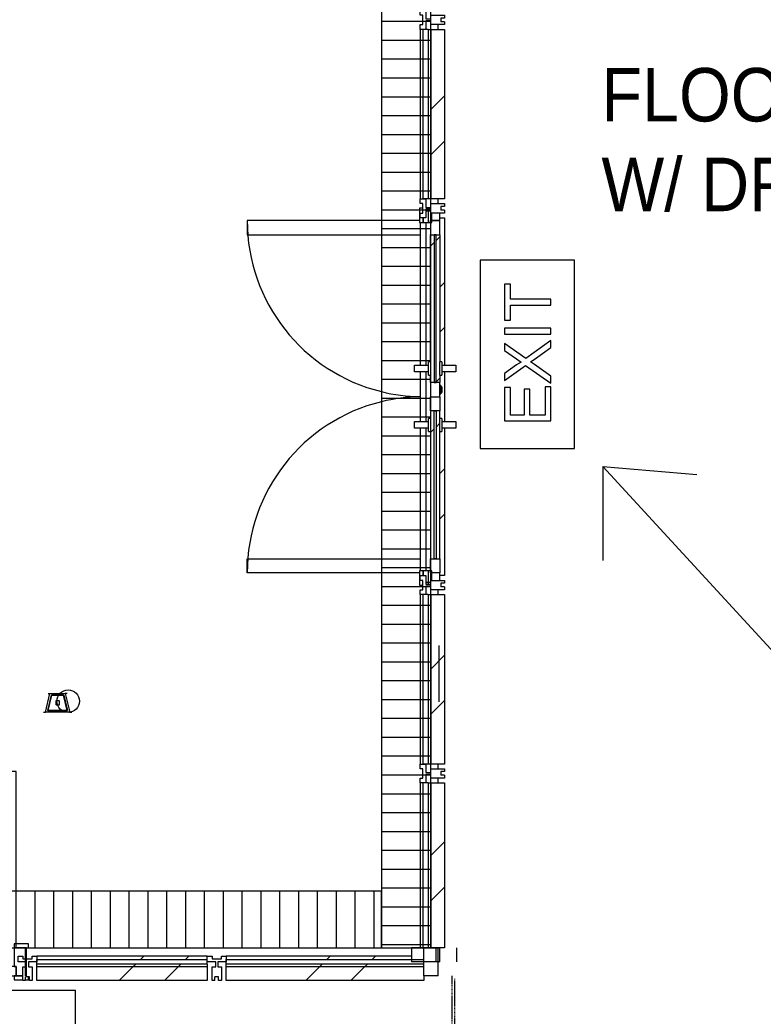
# Model space of a CAD drawing. Header units: millimetres. Extents: x 10569 to 232243, y -25347 to 80743.
# Drawn here: x 60919 to 64865, y 45419 to 50707 of the extents above; entities that cross this region are included whole.
import ezdxf

# ---------------------------------------------------------------- set-up
doc = ezdxf.new("R2010")
doc.units = ezdxf.units.MM
doc.linetypes.add('Hidden', pattern=[7.14375, 4.7625, -2.38125])
for name, color, linetype, lineweight in [('A-DETL', 90, 'Continuous', 9), ('A-DETL-GENF', 92, 'Continuous', 20), ('A-DETL-HDLN', 90, 'Hidden', 9), ('A-DETL-THIN', 151, 'Continuous', 9), ('A-DOOR', 31, 'Continuous', 20), ('A-DOOR-FRAM', 31, 'Continuous', 30), ('A-FLOR', 192, 'Continuous', 9), ('A-GENM', 13, 'Continuous', 20), ('A-GLAZ-CURT', 52, 'Continuous', 20), ('A-GLAZ-CWMG', 51, 'Continuous', 20), ('A-WALL', 113, 'Continuous', 20), ('G-ANNO-TEXT', 231, 'Continuous', 5)]:
    doc.layers.add(name, color=color, linetype=linetype, lineweight=lineweight)
doc.styles.add('Swis721 BT_6', font='swiss.ttf', dxfattribs={"width": 0.89, "height": 283.821263})
pattern_1 = [(45, (0, 0), (-494.975, 494.975), []), (45, (0, 750), (-494.975, 494.975), [])]
pattern_2 = [(45, (-59964.3, -45707.5), (-494.975, 494.975), []), (45, (-59964.3, -44957.5), (-494.975, 494.975), [])]
pattern_3 = [(315, (-48707.5, 63073.7), (494.975, 494.975), []), (315, (-47957.5, 63073.7), (494.975, 494.975), [])]

# ---------------------------------------------------------------- blocks, each defined once
blk = doc.blocks.new('Rectangular Mullion - DLN_75 x 150mm _WD_-STUR_ OPENING Corten-13948693-TENDER DRAFT G_F')
at = {"layer": 'A-GLAZ-CWMG', "lineweight": 15}
for p, q in [((0, 75), (-75, 75)), ((-75, 75), (-75, -75)), ((0, 75), (0, -75)), ((-75, -75), (-38.6, -75)), ((-38.6, -75), (0, -75))]:
    blk.add_line(p, q, dxfattribs=at)
blk = doc.blocks.new('System Panel - _DLN__12_12mm laminated clear glass-11282530-TENDER DRAFT G_F')
at = {"layer": 'A-GLAZ-CURT', "lineweight": 15}
for p, q in [((-525, 12.5), (525, 12.5)), ((-525, -12.5), (-525, 12.5)), ((525, -12.5), (525, 12.5)), ((525, -12.5), (-525, -12.5))]:
    blk.add_line(p, q, dxfattribs=at)
blk = doc.blocks.new('Rectangular Mullion - DLN_FRAME Corten-13948618-TENDER DRAFT G_F')
at = {"layer": 'A-GLAZ-CWMG', "lineweight": 9}
h = blk.add_hatch(dxfattribs=at)
h.set_pattern_fill('FP_3', color=256, style=0, pattern_type=2)
h.set_pattern_definition(pattern_1)
h.paths.add_polyline_path([(62839.3, 45720), (62998.7, 45720), (62998.7, 45737.5), (62014.3, 45737.5), (62014.3, 45720), (62160, 45720)], flags=0)
h = blk.add_hatch(dxfattribs=at)
h.set_pattern_fill('FP_3', color=256, style=0, pattern_type=2)
h.set_pattern_definition(pattern_1)
h.paths.add_polyline_path([(62839.3, 45680.5), (63064.3, 45680.5), (63064.3, 45695), (62014.3, 45695), (62014.3, 45680.5), (62160, 45680.5)], flags=0)
h = blk.add_hatch(dxfattribs=at)
h.set_pattern_fill('FP_2', color=256, style=0, pattern_type=2)
h.set_pattern_definition(pattern_1)
h.paths.add_polyline_path([(62160, 45607.5), (63064.3, 45607.5), (63064.3, 45680.5), (62014.3, 45680.5), (62014.3, 45607.5)], flags=0)
at = {"layer": 'A-GLAZ-CWMG', "lineweight": 15}
for p, q in [((62998.7, 45737.5), (62014.3, 45737.5)), ((62014.3, 45680.5), (62014.3, 45695)), ((62014.3, 45607.5), (62014.3, 45680.5)), ((63064.3, 45680.5), (62014.3, 45680.5)), ((63064.3, 45607.5), (62014.3, 45607.5)), ((63064.3, 45632.5), (63064.3, 45607.5))]:
    blk.add_line(p, q, dxfattribs=at)
blk = doc.blocks.new('Rectangular Mullion - DLN_FRAME Corten-13948620-TENDER DRAFT G_F')
at = {"layer": 'A-GLAZ-CWMG', "lineweight": 15}
for p, q in [((-10, 100), (-25, 100)), ((-25, 100), (-25, 27)), ((-10, 100), (-10, 80)), ((10, 80), (-10, 80)), ((25, 100), (10, 100)), ((10, 100), (10, 80)), ((25, 27), (25, 100)), ((-5, 0), (-50, 0)), ((-50, 0), (-50, -30)), ((-25, 27), (-5, 27)), ((-5, 27), (-5, 0)), ((5, 0), (5, 27)), ((5, 27), (25, 27)), ((50, 0), (5, 0)), ((50, -30), (50, 0)), ((-50, -30), (-25, -30)), ((-25, -30), (-25, -15)), ((-25, -15), (25, -15)), ((25, -15), (25, -30)), ((25, -30), (50, -30))]:
    blk.add_line(p, q, dxfattribs=at)
blk = doc.blocks.new('DLN-Double Door_X Corten - Double Glazing Door-1900 x 2800 _WH_-AUTO Corten-14010553-TENDER DRAFT G_F')
at = {"layer": 'A-DOOR', "lineweight": 9}
h = blk.add_hatch(dxfattribs=at)
h.set_pattern_fill('FP_4', color=256, style=0, pattern_type=2)
h.set_pattern_definition(pattern_2)
h.paths.add_polyline_path([(-75, -75), (-75, -55), (-860, -55), (-860, -75), (-115, -75)], flags=0)
h.paths.add_polyline_path([(-520.8, -45), (-75, -45), (-75, -25), (-860, -25), (-860, -45), (-545, -45)], flags=0)
h = blk.add_hatch(dxfattribs=at)
h.set_pattern_fill('FP_4', color=256, style=0, pattern_type=2)
h.set_pattern_definition(pattern_2)
h.paths.add_polyline_path([(860, -75), (860, -55), (75, -55), (75, -75), (655, -75)], flags=0)
h.paths.add_polyline_path([(860, -45), (860, -25), (75, -25), (75, -45), (655, -45)], flags=0)
at = {"layer": 'A-DOOR', "lineweight": 15}
for p, q in [((-935, 1010), (-860, 1010)), ((-935, 375), (-935, 1010)), ((-860, 1010), (-860, 375)), ((860, 1010), (860, 375)), ((935, 1010), (860, 1010)), ((935, 375), (935, 1010)), ((-935, 95), (-935, 375)), ((-860, 375), (-860, 75)), ((860, 375), (860, 75)), ((935, 95), (935, 375)), ((-860, 75), (-925, 75)), ((-167.5, 60), (-132.5, 60)), ((-167.5, -15), (-167.5, 60)), ((-132.5, 60), (-132.5, -15)), ((132.5, -15), (132.5, 60)), ((132.5, 60), (167.5, 60)), ((167.5, 60), (167.5, -15)), ((860, 75), (925, 75)), ((-935, -75), (-935, -25)), ((-935, -25), (-860, -25)), ((-185, -25), (-860, -25)), ((-860, -25), (-860, -75)), ((-860, -45), (-75, -45)), ((-860, -55), (-860, -45)), ((-185, -15), (-115, -15)), ((-185, -15), (-185, -25)), ((-115, -25), (-185, -25)), ((-115, -25), (-115, -15)), ((-75, -25), (-115, -25)), ((-75, -75), (-75, -25)), ((-75, -25), (0, -25)), ((-75, -45), (-75, -55)), ((0, -25), (0, -75)), ((75, -25), (0, -25)), ((0, -25), (0, -75)), ((75, -25), (115, -25)), ((75, -75), (75, -25)), ((860, -45), (75, -45)), ((75, -45), (75, -55)), ((115, -15), (185, -15)), ((115, -15), (115, -25)), ((185, -25), (115, -25)), ((185, -25), (185, -15)), ((185, -25), (860, -25)), ((935, -25), (860, -25)), ((860, -25), (860, -75)), ((860, -55), (860, -45)), ((935, -75), (935, -25)), ((-860, -75), (-935, -75)), ((-75, -55), (-860, -55)), ((-860, -75), (-185, -75)), ((-185, -75), (-115, -75)), ((-185, -75), (-185, -85)), ((-115, -85), (-185, -85)), ((-167.5, -160), (-167.5, -85)), ((-132.5, -85), (-132.5, -160)), ((-115, -85), (-115, -75)), ((-115, -75), (-75, -75)), ((0, -75), (-75, -75)), ((0, -75), (75, -75)), ((15, -75), (15, -80)), ((60, -80), (15, -80)), ((22.5, -80), (22.5, -85)), ((22.5, -85), (52.5, -85)), ((52.5, -85), (22.5, -85)), ((52.5, -85), (52.5, -80)), ((60, -80), (60, -75)), ((75, -55), (860, -55)), ((115, -75), (75, -75)), ((115, -75), (185, -75)), ((115, -75), (115, -85)), ((185, -85), (115, -85)), ((132.5, -160), (132.5, -85)), ((167.5, -85), (167.5, -160)), ((185, -85), (185, -75)), ((860, -75), (185, -75)), ((860, -75), (935, -75)), ((-132.5, -160), (-167.5, -160)), ((167.5, -160), (132.5, -160))]:
    blk.add_line(p, q, dxfattribs=at)
for centre, start, end in [((-935, 75), 18.7873, 90), ((935, 75), 90, 161.2127), ((-935, 75), 0.0028, 18.7873), ((935, 75), 161.2127, 179.9972), ((935, 75), 179.9972, 180.5), ((-935, 75), 359.5, 0.0028)]:
    blk.add_arc(centre, 935, start, end, dxfattribs=at)
at = {"layer": 'A-DOOR-FRAM', "lineweight": 15}
for p, q in [((-925, 95), (-1000, 95)), ((-1000, 95), (-1000, 75)), ((-1000, 75), (-925, 75)), ((-985, 75), (-985, 15)), ((-925, 75), (-985, 75)), ((-925, 75), (-925, 95)), ((-925, 30), (-925, 75)), ((1000, 95), (925, 95)), ((925, 95), (925, 75)), ((925, 75), (985, 75)), ((985, 75), (925, 75)), ((925, 75), (925, -25)), ((990, 75), (1000, 75)), ((1000, 75), (1000, 95)), ((-985, 0), (-985, -27)), ((-935, -75), (-935, -25)), ((-935, -25), (-925, -25)), ((-925, -25), (-925, 0)), ((925, -25), (935, -25)), ((935, -25), (935, -75)), ((-985, -95), (-965, -95)), ((-925, -75), (-950, -75)), ((-950, -75), (-935, -75)), ((-950, -95), (-925, -95)), ((-925, -95), (-925, -75)), ((970, -75), (925, -75)), ((925, -75), (925, -95)), ((925, -95), (970, -95)), ((935, -75), (970, -75)), ((985, -95), (1000, -95)), ((1000, -95), (1000, -80))]:
    blk.add_line(p, q, dxfattribs=at)
blk = doc.blocks.new('DLN_EXIT Sign Board - DLN_EXIT Sign Board-5973881-TENDER DRAFT G_F')
at = {"layer": 'A-GENM'}
for p, q in [((500, 250), (-500, 250)), ((-500, 250), (-500, -250)), ((500, -250), (500, 250)), ((-176.9, 121.2), (-353.8, 121.2)), ((-353.8, 121.2), (-353.8, -125)), ((-176.9, 90.4), (-176.9, 121.2)), ((-101.6, 121.2), (-138.5, 121.2)), ((-138.5, 121.2), (-59, 9.1)), ((-56.8, 58.1), (-101.6, 121.2)), ((20.3, 121.2), (-24, 58.5)), ((-21.8, 8.8), (57.7, 121.2)), ((57.7, 121.2), (20.3, 121.2)), ((138.5, 121.2), (107.7, 121.2)), ((107.7, 121.2), (107.7, -125)), ((138.5, -125), (138.5, 121.2)), ((373.1, 121.2), (180.8, 121.2)), ((180.8, 121.2), (180.8, 90.4)), ((373.1, 90.4), (373.1, 121.2)), ((-323.1, 17.3), (-323.1, 90.4)), ((-323.1, 90.4), (-176.9, 90.4)), ((-41.7, 33.5), (-56.8, 58.1)), ((-24, 58.5), (-41.7, 33.5)), ((180.8, 90.4), (261.5, 90.4)), ((261.5, 90.4), (261.5, -125)), ((292.3, -125), (292.3, 90.4)), ((292.3, 90.4), (373.1, 90.4)), ((-184.6, 17.3), (-323.1, 17.3)), ((-184.6, -13.5), (-184.6, 17.3)), ((-59, 9.1), (-153.8, -125)), ((73.1, -125), (-21.8, 8.8)), ((-323.1, -94.2), (-323.1, -13.5)), ((-323.1, -13.5), (-184.6, -13.5)), ((-116.4, -125), (-54.7, -37.6)), ((-54.7, -37.6), (-40.2, -17.3)), ((-40.2, -17.3), (-27, -35.8)), ((-27, -35.8), (36.2, -125)), ((-173.1, -94.2), (-323.1, -94.2)), ((-173.1, -125), (-173.1, -94.2)), ((-353.8, -125), (-173.1, -125)), ((-153.8, -125), (-116.4, -125)), ((36.2, -125), (73.1, -125)), ((107.7, -125), (138.5, -125)), ((261.5, -125), (292.3, -125)), ((-500, -250), (500, -250))]:
    blk.add_line(p, q, dxfattribs=at)
blk = doc.blocks.new('System Panel - _DLN__12_12mm laminated clear glass-12865627-TENDER DRAFT G_F')
at = {"layer": 'A-GLAZ-CURT', "lineweight": 15}
for p, q in [((-437.5, 12.5), (437.5, 12.5)), ((-437.5, -12.5), (-437.5, 12.5)), ((437.5, -12.5), (437.5, 12.5)), ((437.5, -12.5), (-437.5, -12.5))]:
    blk.add_line(p, q, dxfattribs=at)
blk = doc.blocks.new('System Panel - _DLN__12_12mm laminated clear glass-12865628-TENDER DRAFT G_F')
at = {"layer": 'A-GLAZ-CURT', "lineweight": 15}
for p, q in [((-450, 12.5), (450, 12.5)), ((-450, -12.5), (-450, 12.5)), ((450, -12.5), (450, 12.5)), ((450, -12.5), (-450, -12.5))]:
    blk.add_line(p, q, dxfattribs=at)
blk = doc.blocks.new('Rectangular Mullion - DLN_FRAME Corten-13948632-TENDER DRAFT G_F')
at = {"layer": 'A-GLAZ-CWMG', "lineweight": 9}
h = blk.add_hatch(dxfattribs=at)
h.set_pattern_fill('FP_2', color=256, style=0, pattern_type=2)
h.set_pattern_definition(pattern_1)
h.paths.add_polyline_path([(63148.7, 45782.5), (63173.7, 45782.5), (63173.7, 46657.5), (63100.7, 46657.5), (63100.7, 45782.5), (63139.3, 45782.5)], flags=0)
at = {"layer": 'A-GLAZ-CWMG', "lineweight": 15}
for p, q in [((63043.7, 46657.5), (63043.7, 45782.5)), ((63086.2, 46657.5), (63100.7, 46657.5)), ((63100.7, 46657.5), (63173.7, 46657.5)), ((63100.7, 46657.5), (63100.7, 45782.5)), ((63173.7, 46657.5), (63173.7, 45782.5)), ((63173.7, 45782.5), (63148.7, 45782.5))]:
    blk.add_line(p, q, dxfattribs=at)
blk = doc.blocks.new('Rectangular Mullion - DLN_FRAME Corten-V436-TENDER DRAFT G_F')
at = {"layer": 'A-GLAZ-CWMG', "lineweight": 9}
h = blk.add_hatch(dxfattribs=at)
h.set_pattern_fill('FP_2', color=256, style=0, pattern_type=2)
h.set_pattern_definition(pattern_1)
h.paths.add_polyline_path([(63139.3, 46757.5), (63173.7, 46757.5), (63173.7, 47657.5), (63100.7, 47657.5), (63100.7, 46757.5)], flags=0)
at = {"layer": 'A-GLAZ-CWMG', "lineweight": 15}
for p, q in [((63043.7, 47657.5), (63043.7, 46757.5)), ((63086.2, 47657.5), (63100.7, 47657.5)), ((63100.7, 47657.5), (63173.7, 47657.5)), ((63100.7, 47657.5), (63100.7, 46757.5)), ((63173.7, 47657.5), (63173.7, 46757.5)), ((63100.7, 46757.5), (63086.2, 46757.5)), ((63173.7, 46757.5), (63100.7, 46757.5))]:
    blk.add_line(p, q, dxfattribs=at)
blk = doc.blocks.new('Rectangular Mullion - DLN_FRAME Corten-13948633-TENDER DRAFT G_F')
at = {"layer": 'A-GLAZ-CWMG', "lineweight": 9}
h = blk.add_hatch(dxfattribs=at)
h.set_pattern_fill('FP_2', color=256, style=0, pattern_type=2)
h.set_pattern_definition(pattern_1)
h.paths.add_polyline_path([(63148.7, 47757.5), (63173.7, 47757.5), (63173.7, 48540), (63158.7, 48540), (63158.7, 48522.5), (63148.7, 48522.5), (63148.7, 47772.5)], flags=0)
h.paths.add_polyline_path([(63158.7, 48575), (63173.7, 48575), (63173.7, 48840), (63158.7, 48840), (63158.7, 48822.5), (63148.7, 48822.5), (63148.7, 48767.5), (63153.7, 48767.5), (63153.7, 48722.5), (63148.7, 48722.5), (63148.7, 48592.5), (63158.7, 48592.5)], flags=0)
h.paths.add_polyline_path([(63173.7, 48875), (63173.7, 49657.5), (63148.7, 49657.5), (63148.7, 48892.5), (63158.7, 48892.5), (63158.7, 48875)], flags=0)
at = {"layer": 'A-GLAZ-CWMG', "lineweight": 15}
for p, q in [((63148.7, 49657.5), (63173.7, 49657.5)), ((63173.7, 49657.5), (63173.7, 48875)), ((63043.7, 49632.5), (63043.7, 48875)), ((63073.7, 49632.5), (63073.7, 48875)), ((63043.7, 48840), (63043.7, 48575)), ((63073.7, 48840), (63073.7, 48575)), ((63173.7, 48840), (63173.7, 48575)), ((63043.7, 48540), (63043.7, 47782.5)), ((63073.7, 48540), (63073.7, 47782.5)), ((63173.7, 48540), (63173.7, 47757.5)), ((63173.7, 47757.5), (63148.7, 47757.5))]:
    blk.add_line(p, q, dxfattribs=at)
blk = doc.blocks.new('Rectangular Mullion - DLN_FRAME Corten-V437-TENDER DRAFT G_F')
at = {"layer": 'A-GLAZ-CWMG', "lineweight": 9}
h = blk.add_hatch(dxfattribs=at)
h.set_pattern_fill('FP_2', color=256, style=0, pattern_type=2)
h.set_pattern_definition(pattern_1)
h.paths.add_polyline_path([(63100.7, 49757.5), (63173.7, 49757.5), (63173.7, 50657.5), (63100.7, 50657.5), (63100.7, 50403.9)], flags=0)
at = {"layer": 'A-GLAZ-CWMG', "lineweight": 15}
for p, q in [((63043.7, 50657.5), (63043.7, 49757.5)), ((63086.2, 50657.5), (63100.7, 50657.5)), ((63100.7, 50657.5), (63173.7, 50657.5)), ((63100.7, 50657.5), (63100.7, 49757.5)), ((63173.7, 50657.5), (63173.7, 49757.5)), ((63100.7, 49757.5), (63086.2, 49757.5)), ((63173.7, 49757.5), (63100.7, 49757.5))]:
    blk.add_line(p, q, dxfattribs=at)
blk = doc.blocks.new('Rectangular Mullion - DLN_75 x 150mm _WD_-STUR_ OPENING Corten-13948700-TENDER DRAFT G_F')
at = {"layer": 'A-GLAZ-CWMG', "lineweight": 15}
for p, q in [((0, 75), (-75, 75)), ((-75, 75), (-75, 27)), ((0, 75), (0, -75)), ((-75, 27), (-75, -75)), ((-75, -75), (0, -75))]:
    blk.add_line(p, q, dxfattribs=at)
blk = doc.blocks.new('Rectangular Mullion - DLN_FRAME Corten-13948635-TENDER DRAFT G_F')
at = {"layer": 'A-GLAZ-CWMG', "lineweight": 15}
for p, q in [((-10, 100), (-25, 100)), ((-25, 100), (-25, 27)), ((-10, 100), (-10, 80)), ((10, 80), (-10, 80)), ((25, 100), (10, 100)), ((10, 100), (10, 80)), ((25, 27), (25, 100)), ((-5, 0), (-50, 0)), ((-50, 0), (-50, -30)), ((-25, 27), (-5, 27)), ((-5, 27), (-5, 0)), ((5, 0), (5, 27)), ((5, 27), (25, 27)), ((50, 0), (5, 0)), ((50, -30), (50, 0)), ((-50, -30), (-25, -30)), ((-25, -30), (-25, -15)), ((-25, -15), (25, -15)), ((25, -15), (25, -30)), ((25, -30), (50, -30))]:
    blk.add_line(p, q, dxfattribs=at)
blk = doc.blocks.new('System Panel - _DLN__12_12mm laminated clear glass-11282586-TENDER DRAFT G_F')
at = {"layer": 'A-GLAZ-CURT', "lineweight": 15}
for p, q in [((-452.5, 12.5), (452.5, 12.5)), ((-452.5, -12.5), (-452.5, 12.5)), ((452.5, -12.5), (452.5, 12.5)), ((452.5, -12.5), (-452.5, -12.5))]:
    blk.add_line(p, q, dxfattribs=at)
blk = doc.blocks.new('Rectangular Mullion - DLN_FRAME Corten-13948629-TENDER DRAFT G_F')
at = {"layer": 'A-GLAZ-CWMG', "lineweight": 9}
h = blk.add_hatch(dxfattribs=at)
h.set_pattern_fill('FP_8', color=256, style=0, pattern_type=2)
h.set_pattern_definition(pattern_1)
h.paths.add_polyline_path([(61914.3, 45720), (61914.3, 45737.5), (61009.3, 45737.5), (61009.3, 45720), (61254.5, 45720)], flags=0)
h = blk.add_hatch(dxfattribs=at)
h.set_pattern_fill('FP_8', color=256, style=0, pattern_type=2)
h.set_pattern_definition(pattern_1)
h.paths.add_polyline_path([(61914.3, 45680.5), (61914.3, 45695), (61009.3, 45695), (61009.3, 45680.5), (61254.5, 45680.5)], flags=0)
h = blk.add_hatch(dxfattribs=at)
h.set_pattern_fill('FP_8', color=256, style=0, pattern_type=2)
h.set_pattern_definition(pattern_1)
h.paths.add_polyline_path([(61009.3, 45607.5), (61914.3, 45607.5), (61914.3, 45680.5), (61009.3, 45680.5), (61009.3, 45669.5)], flags=0)
at = {"layer": 'A-GLAZ-CWMG', "lineweight": 15}
for p, q in [((61914.3, 45737.5), (61009.3, 45737.5)), ((61009.3, 45680.5), (61009.3, 45695)), ((61914.3, 45695), (61914.3, 45680.5)), ((61009.3, 45607.5), (61009.3, 45680.5)), ((61914.3, 45680.5), (61009.3, 45680.5)), ((61914.3, 45680.5), (61914.3, 45607.5)), ((61914.3, 45607.5), (61009.3, 45607.5))]:
    blk.add_line(p, q, dxfattribs=at)
blk = doc.blocks.new('DLN-Double Door_X Corten - Double Glazing Door-1900 x 2800 _WH_-AUTO Corten-18721998-TENDER DRAFT G_F')
at = {"layer": 'A-DOOR', "lineweight": 9}
h = blk.add_hatch(dxfattribs=at)
h.set_pattern_fill('FP_9', color=256, style=0, pattern_type=2)
h.set_pattern_definition(pattern_3)
h.paths.add_polyline_path([(-860, -27), (-860, -45), (-75, -45), (-75, -27), (-670.8, -27)], flags=0)
h.paths.add_polyline_path([(-860, -65.6), (-860, -75), (-75, -75), (-75, -55), (-860, -55)], flags=0)
h = blk.add_hatch(dxfattribs=at)
h.set_pattern_fill('FP_9', color=256, style=0, pattern_type=2)
h.set_pattern_definition(pattern_3)
h.paths.add_polyline_path([(75, -75), (860, -75), (860, -55), (75, -55), (75, -65.6)], flags=0)
h.paths.add_polyline_path([(75, -27), (75, -45), (860, -45), (860, -27), (118.3, -27)], flags=0)
at = {"layer": 'A-DOOR', "lineweight": 15}
for p, q in [((-935, 947.5), (-860, 947.5)), ((-935, 234.4), (-935, 947.5)), ((-860, 947.5), (-860, 234.4)), ((860, 947.5), (860, 234.4)), ((935, 947.5), (860, 947.5)), ((935, 234.4), (935, 947.5)), ((-935, 32.5), (-935, 234.4)), ((-860, 234.4), (-860, 30)), ((860, 234.4), (860, 30)), ((935, 32.5), (935, 234.4)), ((-167.5, 60), (-132.5, 60)), ((-167.5, -15), (-167.5, 60)), ((-132.5, 60), (-132.5, -15)), ((132.5, -15), (132.5, 60)), ((132.5, 60), (167.5, 60)), ((167.5, 60), (167.5, -15)), ((-935, -25), (-860, -25)), ((-935, -75), (-935, -27)), ((-185, -25), (-860, -25)), ((-860, -27), (-860, -75)), ((-860, -45), (-75, -45)), ((-860, -55), (-860, -45)), ((-185, -15), (-115, -15)), ((-185, -15), (-185, -25)), ((-115, -25), (-185, -25)), ((-115, -25), (-115, -15)), ((-75, -25), (-115, -25)), ((-75, -25), (0, -25)), ((-75, -75), (-75, -27)), ((-75, -45), (-75, -55)), ((75, -25), (0, -25)), ((0, -27), (0, -75)), ((0, -27), (0, -75)), ((75, -25), (115, -25)), ((75, -75), (75, -27)), ((860, -45), (75, -45)), ((75, -45), (75, -55)), ((115, -15), (185, -15)), ((115, -15), (115, -25)), ((185, -25), (115, -25)), ((185, -25), (185, -15)), ((185, -25), (860, -25)), ((935, -25), (860, -25)), ((860, -27), (860, -75)), ((860, -55), (860, -45)), ((935, -75), (935, -27)), ((-860, -75), (-935, -75)), ((-75, -55), (-860, -55)), ((-860, -75), (-185, -75)), ((-185, -75), (-115, -75)), ((-185, -75), (-185, -85)), ((-115, -85), (-185, -85)), ((-167.5, -160), (-167.5, -85)), ((-132.5, -85), (-132.5, -160)), ((-115, -85), (-115, -75)), ((-115, -75), (-75, -75)), ((0, -75), (-75, -75)), ((0, -75), (75, -75)), ((15, -75), (15, -80)), ((60, -80), (15, -80)), ((22.5, -80), (22.5, -85)), ((22.5, -85), (52.5, -85)), ((52.5, -85), (22.5, -85)), ((52.5, -85), (52.5, -80)), ((60, -80), (60, -75)), ((75, -55), (860, -55)), ((115, -75), (75, -75)), ((115, -75), (185, -75)), ((115, -75), (115, -85)), ((185, -85), (115, -85)), ((132.5, -160), (132.5, -85)), ((167.5, -85), (167.5, -160)), ((185, -85), (185, -75)), ((860, -75), (185, -75)), ((860, -75), (935, -75)), ((-132.5, -160), (-167.5, -160)), ((167.5, -160), (132.5, -160))]:
    blk.add_line(p, q, dxfattribs=at)
for centre, start, end in [((-935, 12.5), 13.7889, 90), ((935, 12.5), 90, 166.2111), ((-935, 12.5), 1.0813, 13.7889), ((935, 12.5), 166.2111, 178.9187)]:
    blk.add_arc(centre, 935, start, end, dxfattribs=at)
at = {"layer": 'A-DOOR-FRAM', "lineweight": 15}
for p, q in [((-925, 32.5), (-1000, 32.5)), ((-1000, 32.5), (-1000, 15)), ((-950, 12.5), (-925, 12.5)), ((-925, 12.5), (-950, 12.5)), ((-925, 12.5), (-925, 32.5)), ((-925, -25), (-925, 12.5)), ((1000, 32.5), (925, 32.5)), ((925, 32.5), (925, 12.5)), ((925, 12.5), (950, 12.5)), ((950, 12.5), (925, 12.5)), ((925, 12.5), (925, -25)), ((1000, 15), (1000, 32.5)), ((-925, -12.5), (-995, -12.5)), ((-985, 0), (-985, -27)), ((-975, -32.5), (-925, -32.5)), ((-935, -25), (-925, -25)), ((-935, -75), (-935, -27)), ((-925, -27), (-925, -12.5)), ((-925, -32.5), (-925, -27)), ((995, -12.5), (925, -12.5)), ((925, -12.5), (925, -27)), ((925, -25), (935, -25)), ((925, -27), (925, -32.5)), ((925, -32.5), (975, -32.5)), ((935, -27), (935, -75)), ((985, -27), (985, 0)), ((-975, -75), (-935, -75)), ((935, -75), (975, -75))]:
    blk.add_line(p, q, dxfattribs=at)
blk = doc.blocks.new('DLN_Automatic Door Bollard - DLN_Automatic Door Bollard-15018911-TENDER DRAFT G_F')
at = {"layer": 'A-GENM', "lineweight": 9}
for p, q in [((-64.7, 50), (-75, 50)), ((-40.4, -50), (-64.7, 50)), ((-64.7, 50), (64.7, 50)), ((-32.3, -41.3), (-52.4, 41.3)), ((-52.4, 41.3), (52.4, 41.3)), ((-52, 41.4), (-32.3, -39.8)), ((-51.1, 42), (-51.1, 40.5)), ((51.1, 40.5), (-51.1, 40.5)), ((-51.1, 40.5), (-31.5, -40.5)), ((-10, 8.3), (-10, -8.3)), ((8, 10), (-8, 10)), ((10, -8.3), (10, 8.3)), ((31.5, -40.5), (51.1, 40.5)), ((52.4, 41.3), (32.3, -41.3)), ((32.3, -39.8), (52, 41.3)), ((64.7, 50), (40.4, -50)), ((51.1, 40.5), (51.1, 42)), ((75, 50), (64.7, 50)), ((-50, -50), (-40.4, -50)), ((40.4, -50), (-40.4, -50)), ((-32.3, -39.8), (-32.3, -41.3)), ((32.3, -41.3), (-32.3, -41.3)), ((-31.5, -40.5), (31.5, -40.5)), ((-8, -10), (8, -10)), ((32.3, -39.8), (32.3, -41.3)), ((50, -50), (40.4, -50))]:
    blk.add_line(p, q, dxfattribs=at)
for centre, major_axis, start_param, end_param in [((-8, 8.3), (-2, 0), 4.712389, 6.283185), ((8, 8.3), (2, 0), 0, 1.570796), ((-8, -8.3), (2, 0), 3.141593, 4.712389), ((8, -8.3), (-2, 0), 1.570796, 3.141593)]:
    blk.add_ellipse(centre, major_axis=major_axis, ratio=0.866025, start_param=start_param, end_param=end_param, dxfattribs=at)

msp = doc.modelspace()

# ---------------------------------------------------------------- hatches: boundary and pattern name
at = {"layer": 'A-DETL-GENF', "lineweight": 9}
h = msp.add_hatch(dxfattribs=at)
h.set_pattern_fill('FP_921', color=250, style=0, pattern_type=2)
h.set_pattern_definition([(0, (0, 0), (0, 100), [])])
h.paths.add_polyline_path([(62839.29296, 45782.48547), (63100.6973, 45782.48547), (63100.6973, 52157.48546), (62839.29296, 52157.48546), (62839.29296, 46082.48546)], flags=0)
h = msp.add_hatch(dxfattribs=at)
h.set_pattern_fill('FP_920', color=250, style=0, pattern_type=2)
h.set_pattern_definition([(90, (0, 0), (-100, 6e-15), [])])
h.paths.add_polyline_path([(52789.29297, 45782.48546), (62839.29296, 45782.48547), (62839.29296, 46082.48546), (52789.29297, 46082.48546), (52789.29297, 46064.02328)], flags=0)

# ---------------------------------------------------------------- linework, layer by layer
at = {"layer": 'A-DETL'}
msp.add_line((63143.79296, 47387.3742), (63143.79296, 47087.3742), dxfattribs=at)
at = {"layer": 'A-DETL-HDLN'}
for p, q in [((63214.29296, 40207.48546), (63214.29296, 45632.48546)), ((63229.29296, 40192.48546), (63229.29296, 45617.48546))]:
    msp.add_line(p, q, dxfattribs=at)
at = {"layer": 'A-DETL-THIN'}
for p, q in [((62839.29296, 52157.48546), (62839.29296, 46082.48546)), ((63100.6973, 45782.48547), (63100.6973, 52157.48546)), ((64014.81334, 48337.48546), (74137.01943, 37307.48546)), ((64014.81334, 48337.48546), (64014.81334, 47837.48546)), ((64014.81334, 48337.48546), (64512.97484, 48294.64714)), ((62839.29296, 46082.48546), (53089.29296, 46082.48546)), ((62839.29296, 46082.48546), (62839.29296, 45782.48547)), ((62839.29296, 45782.48546), (62839.29296, 46082.48546)), ((52789.29296, 45782.48546), (62839.29296, 45782.48546)), ((62839.29296, 45782.48547), (63100.6973, 45782.48547)), ((63129.29296, 45707.48547), (63129.29296, 45782.48547)), ((63239.29296, 45707.48547), (63239.29296, 45782.48547)), ((54714.29296, 45557.48551), (61214.29296, 45557.48551)), ((61214.29296, 44407.48546), (61214.29296, 45557.48551))]:
    msp.add_line(p, q, dxfattribs=at)
msp.add_circle((61175.32788, 47090.69141), 60, dxfattribs=at)
at = {"layer": 'A-FLOR'}
for p, q in [((62839.29296, 52457.48546), (62839.29296, 46082.48546)), ((63139.29296, 50657.48546), (63139.29296, 50682.48546)), ((63139.29296, 49732.48546), (63139.29296, 49757.48546)), ((63139.29296, 47657.48546), (63139.29296, 47682.48546)), ((63139.29296, 46732.48546), (63139.29296, 46757.48546)), ((63139.29296, 46657.48546), (63139.29296, 46682.48546)), ((62839.29296, 46082.48546), (52789.29296, 46082.48546)), ((60964.29296, 45782.48546), (62998.6973, 45782.48546))]:
    msp.add_line(p, q, dxfattribs=at)
at = {"layer": 'A-WALL', "lineweight": 15}
for p, q in [((60954.29296, 45782.48547), (60949.29296, 45782.48547)), ((60949.29296, 45632.48547), (60949.29296, 45782.48546)), ((60954.29296, 45632.48547), (60954.29296, 45782.48546)), ((60954.29296, 45632.48547), (60949.29296, 45632.48547))]:
    msp.add_line(p, q, dxfattribs=at)

# ---------------------------------------------------------------- block references
at = {"layer": 'A-DOOR', "lineweight": 15, "rotation": 89.99999999999993}
msp.add_blockref('DLN-Double Door_X Corten - Double Glazing Door-1900 x 2800 _WH_-AUTO Corten-18721998-TENDER DRAFT G_F', (63073.6973, 48707.48546), dxfattribs=at)
at = {"layer": 'A-DOOR', "lineweight": 15}
msp.add_blockref('DLN-Double Door_X Corten - Double Glazing Door-1900 x 2800 _WH_-AUTO Corten-14010553-TENDER DRAFT G_F', (59964.29296, 45707.48547), dxfattribs=at)
at = {"layer": 'A-GENM', "rotation": 90.0000000000002}
msp.add_blockref('DLN_EXIT Sign Board - DLN_EXIT Sign Board-5973881-TENDER DRAFT G_F', (63613.6973, 48932.48546), dxfattribs=at)
at = {"layer": 'A-GENM', "lineweight": 9, "rotation": 180}
msp.add_blockref('DLN_Automatic Door Bollard - DLN_Automatic Door Bollard-15018911-TENDER DRAFT G_F', (61119.29296, 47082.34049), dxfattribs=at)
at = {"layer": 'A-GLAZ-CURT', "lineweight": 15, "rotation": 89.99999999999993}
for name, p in [('System Panel - _DLN__12_12mm laminated clear glass-12865628-TENDER DRAFT G_F', (63073.6973, 50207.48546)), ('System Panel - _DLN__12_12mm laminated clear glass-12865628-TENDER DRAFT G_F', (63073.6973, 47207.48546)), ('System Panel - _DLN__12_12mm laminated clear glass-12865627-TENDER DRAFT G_F', (63073.6973, 46219.98546))]:
    msp.add_blockref(name, p, dxfattribs=at)
at = {"layer": 'A-GLAZ-CURT', "lineweight": 15}
for name, p in [('System Panel - _DLN__12_12mm laminated clear glass-11282586-TENDER DRAFT G_F', (61461.79296, 45707.48547)), ('System Panel - _DLN__12_12mm laminated clear glass-11282530-TENDER DRAFT G_F', (62539.29296, 45707.48547))]:
    msp.add_blockref(name, p, dxfattribs=at)
at = {"layer": 'A-GLAZ-CWMG', "lineweight": 15, "extrusion": (0, 0, -1)}
for name, p, rotation in [('Rectangular Mullion - DLN_FRAME Corten-13948635-TENDER DRAFT G_F', (-63073.6973, 50707.48546), 90.00000000000007), ('Rectangular Mullion - DLN_FRAME Corten-13948635-TENDER DRAFT G_F', (-63073.6973, 49707.48546), 90.00000000000007), ('Rectangular Mullion - DLN_FRAME Corten-13948635-TENDER DRAFT G_F', (-63073.6973, 47707.48546), 90.00000000000007), ('Rectangular Mullion - DLN_FRAME Corten-13948635-TENDER DRAFT G_F', (-63073.6973, 46707.48546), 90.00000000000007), ('Rectangular Mullion - DLN_75 x 150mm _WD_-STUR_ OPENING Corten-13948693-TENDER DRAFT G_F', (-63139.29296, 45707.48547), 180), ('Rectangular Mullion - DLN_FRAME Corten-13948620-TENDER DRAFT G_F', (-60959.29296, 45707.48547), 180), ('Rectangular Mullion - DLN_FRAME Corten-13948620-TENDER DRAFT G_F', (-61964.29296, 45707.48547), 180)]:
    msp.add_blockref(name, p, dxfattribs=dict(at, rotation=rotation))
at = {"layer": 'A-GLAZ-CWMG', "lineweight": 15}
for name in ['Rectangular Mullion - DLN_FRAME Corten-V437-TENDER DRAFT G_F', 'Rectangular Mullion - DLN_FRAME Corten-13948633-TENDER DRAFT G_F', 'Rectangular Mullion - DLN_FRAME Corten-V436-TENDER DRAFT G_F', 'Rectangular Mullion - DLN_FRAME Corten-13948632-TENDER DRAFT G_F', 'Rectangular Mullion - DLN_FRAME Corten-13948629-TENDER DRAFT G_F', 'Rectangular Mullion - DLN_FRAME Corten-13948618-TENDER DRAFT G_F']:
    msp.add_blockref(name, (0, 0), dxfattribs=at)
at = {"layer": 'A-GLAZ-CWMG', "lineweight": 15, "rotation": 269.9999999999999}
msp.add_blockref('Rectangular Mullion - DLN_75 x 150mm _WD_-STUR_ OPENING Corten-13948700-TENDER DRAFT G_F', (63073.6973, 45707.48547), dxfattribs=at)

# ---------------------------------------------------------------- texts
at = {"layer": 'G-ANNO-TEXT', "color": 7, "insert": (64007.19392, 50452.33468), "char_height": 283.821263, "width": 2365.2, "attachment_point": 1, "line_spacing_factor": 1.00667, "style": 'Swis721 BT_6'}
msp.add_mtext('FLOOR MAT\\PW/ DRAIN', dxfattribs=at)

doc.saveas('drawing.dxf')
